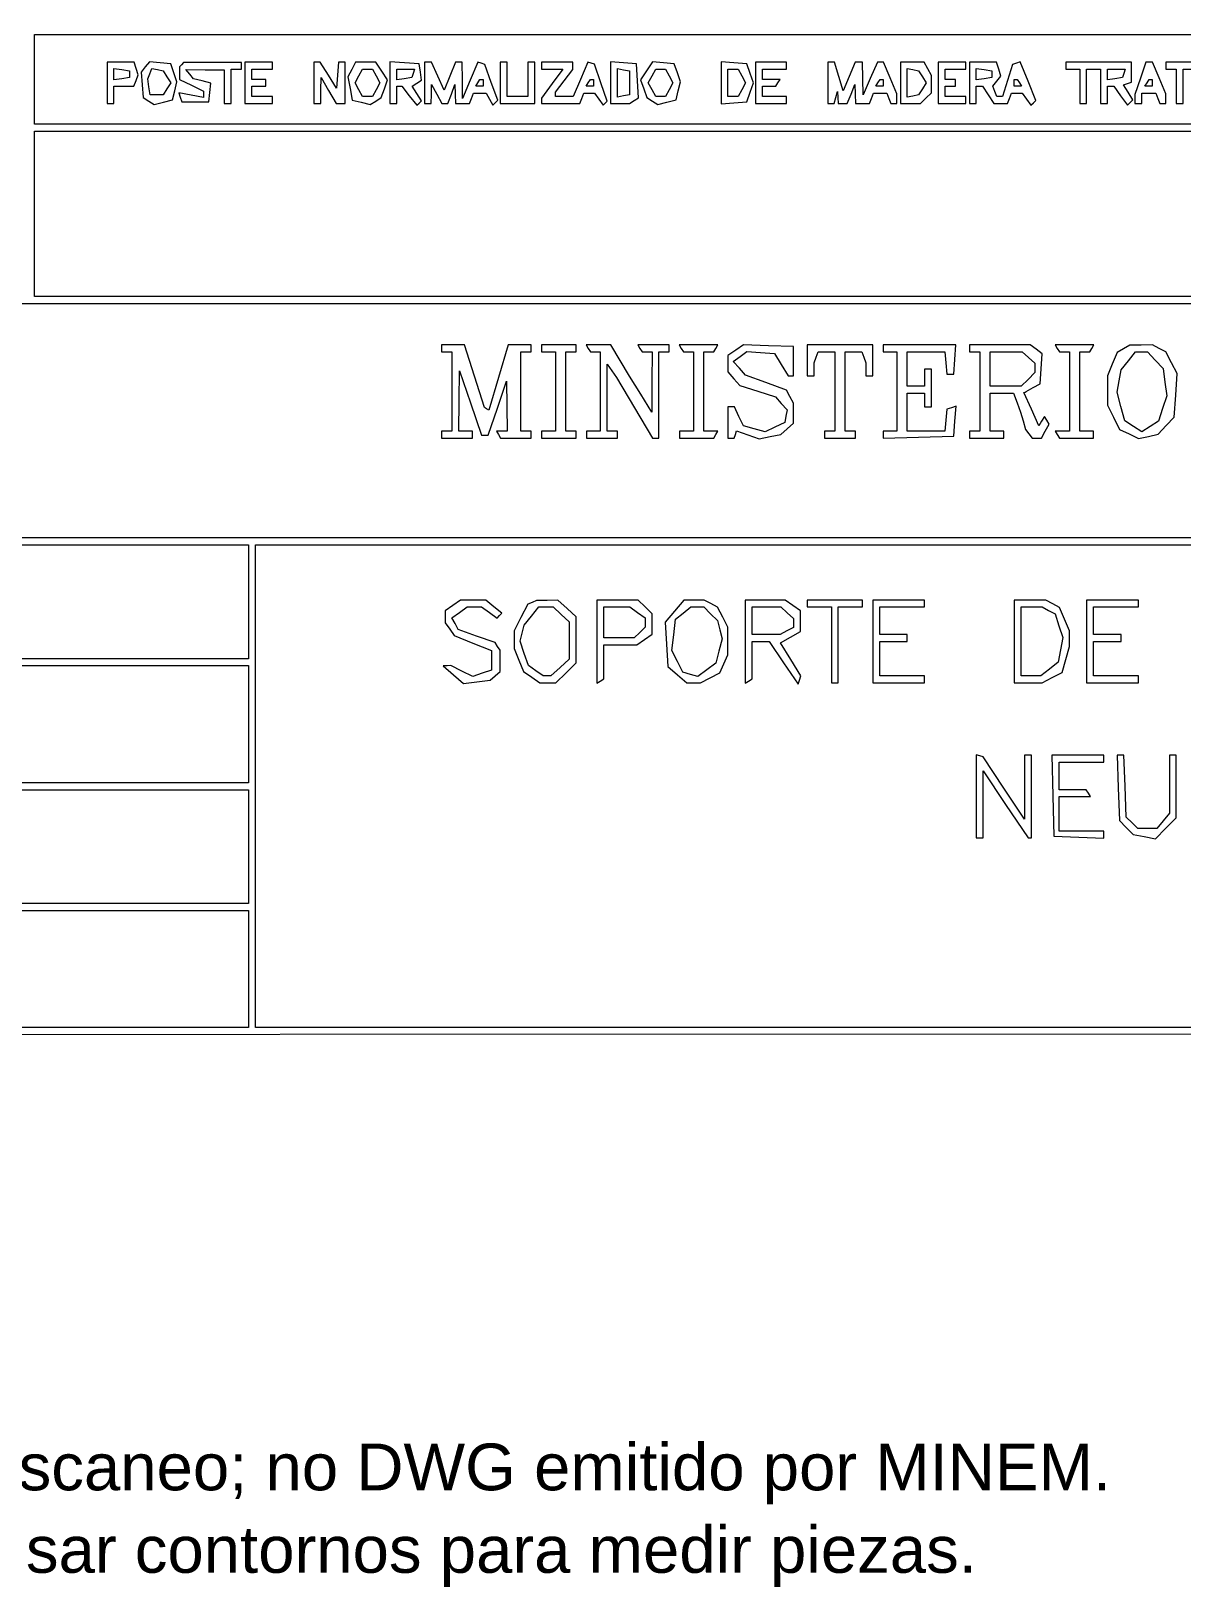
# Paper-space layout 'AN-04-DGE-016' of a CAD drawing. Header units: metres, sheet in millimetres. Extents: x 12 to 194, y 4 to 291.
# Drawn here: x 61.6 to 103.4, y 4.5 to 61.1 of the extents above; entities that cross this region are included whole.
import ezdxf

# ---------------------------------------------------------------- set-up
doc = ezdxf.new("R2010")
doc.units = ezdxf.units.M
doc.layers.add('DGE_CONTORNOS', color=7, linetype='Continuous', lineweight=0)
doc.layers.add('DGE_DATOS', color=7, linetype='Continuous', lineweight=0)
doc.styles.add('DGE_ARIAL', font='arial.ttf')

# ---------------------------------------------------------------- blocks, each defined once
blk = doc.blocks.new('LP_REF_DGE_MT_016')
at = {"layer": 'DGE_CONTORNOS'}
for points in [[(29.573, 147.42), (29.573, 24.576), (111.629, 24.607), (193.685, 24.639), (193.716, 147.451), (193.747, 270.264), (111.66, 270.264), (29.573, 270.264)], [(181.08, 59.316), (181.08, 57.686), (121.38, 57.686), (61.68, 57.686), (61.68, 59.316), (61.68, 60.946), (121.38, 60.946), (181.08, 60.946)], [(64.314, 59.191), (64.314, 58.438), (64.439, 58.438), (64.565, 58.438), (64.565, 58.752), (64.565, 59.065), (64.928, 59.065), (65.291, 59.065), (65.369, 59.271), (65.448, 59.477), (65.374, 59.71), (65.3, 59.943), (64.807, 59.943), (64.314, 59.943)], [(65.129, 59.504), (65.129, 59.379), (64.847, 59.339), (64.565, 59.298), (64.565, 59.504), (64.565, 59.71), (64.847, 59.67), (65.129, 59.629)], [(65.706, 59.77), (65.552, 59.584), (65.591, 59.118), (65.631, 58.652), (65.831, 58.526), (66.031, 58.401), (66.362, 58.484), (66.693, 58.567), (66.776, 58.896), (66.858, 59.226), (66.744, 59.553), (66.63, 59.88), (66.245, 59.918), (65.86, 59.956)], [(66.495, 59.41), (66.633, 59.191), (66.495, 58.971), (66.356, 58.752), (66.119, 58.752), (65.882, 58.752), (65.84, 59.043), (65.799, 59.334), (65.871, 59.522), (65.944, 59.711), (66.15, 59.67), (66.357, 59.629)], [(67.023, 59.851), (66.948, 59.776), (66.948, 59.544), (66.948, 59.312), (67.387, 59.103), (67.826, 58.893), (67.826, 58.777), (67.826, 58.661), (67.374, 58.746), (66.921, 58.831), (66.976, 58.666), (67.031, 58.501), (67.523, 58.501), (68.014, 58.501), (68.053, 58.841), (68.092, 59.182), (67.776, 59.261), (67.46, 59.341), (67.322, 59.506), (67.185, 59.672), (67.882, 59.665), (68.578, 59.659), (68.578, 59.049), (68.578, 58.438), (68.704, 58.438), (68.829, 58.438), (68.829, 59.065), (68.829, 59.692), (69.017, 59.692), (69.205, 59.692), (69.205, 59.813), (69.205, 59.934), (68.152, 59.931), (67.099, 59.927)], [(69.331, 59.191), (69.331, 58.438), (69.832, 58.438), (70.334, 58.438), (70.334, 58.563), (70.334, 58.689), (69.958, 58.689), (69.582, 58.689), (69.582, 58.877), (69.582, 59.065), (69.832, 59.065), (70.083, 59.065), (70.083, 59.191), (70.083, 59.316), (69.832, 59.316), (69.582, 59.316), (69.582, 59.504), (69.582, 59.692), (69.958, 59.692), (70.334, 59.692), (70.334, 59.818), (70.334, 59.943), (69.832, 59.943), (69.331, 59.943)], [(71.839, 59.191), (71.839, 58.438), (71.965, 58.438), (72.09, 58.438), (72.093, 58.908), (72.096, 59.379), (72.368, 58.908), (72.641, 58.438), (72.804, 58.438), (72.968, 58.438), (72.968, 59.191), (72.968, 59.943), (72.85, 59.943), (72.732, 59.943), (72.693, 59.473), (72.654, 59.002), (72.362, 59.473), (72.07, 59.943), (71.954, 59.943), (71.839, 59.943)], [(73.212, 59.679), (73.07, 59.415), (73.15, 58.99), (73.23, 58.565), (73.557, 58.483), (73.885, 58.401), (74.085, 58.527), (74.285, 58.652), (74.4, 58.974), (74.515, 59.296), (74.303, 59.62), (74.091, 59.943), (73.722, 59.943), (73.353, 59.943)], [(74.097, 59.441), (74.231, 59.191), (74.097, 58.94), (73.962, 58.689), (73.783, 58.689), (73.604, 58.689), (73.47, 58.94), (73.335, 59.191), (73.47, 59.441), (73.604, 59.692), (73.783, 59.692), (73.962, 59.692)], [(74.598, 59.198), (74.598, 58.438), (74.724, 58.438), (74.849, 58.438), (74.849, 58.752), (74.849, 59.065), (74.939, 59.065), (75.028, 59.065), (75.304, 58.72), (75.579, 58.375), (75.662, 58.457), (75.745, 58.539), (75.579, 58.806), (75.414, 59.073), (75.581, 59.177), (75.749, 59.282), (75.707, 59.581), (75.664, 59.88), (75.131, 59.919), (74.598, 59.957)], [(75.446, 59.535), (75.394, 59.379), (75.122, 59.339), (74.849, 59.298), (74.849, 59.495), (74.849, 59.692), (75.173, 59.692), (75.497, 59.692)], [(75.853, 59.191), (75.853, 58.438), (75.978, 58.438), (76.103, 58.438), (76.108, 58.783), (76.113, 59.128), (76.301, 58.783), (76.488, 58.438), (76.599, 58.438), (76.71, 58.438), (76.836, 58.783), (76.962, 59.128), (76.971, 58.783), (76.981, 58.438), (77.236, 58.438), (77.491, 58.438), (77.563, 58.626), (77.635, 58.814), (77.867, 58.814), (78.098, 58.814), (78.22, 58.596), (78.342, 58.377), (78.431, 58.467), (78.521, 58.556), (78.284, 59.208), (78.047, 59.861), (77.922, 59.902), (77.797, 59.943), (77.521, 59.284), (77.245, 58.626), (77.239, 59.285), (77.232, 59.943), (77.106, 59.943), (76.979, 59.943), (76.776, 59.434), (76.572, 58.924), (76.344, 59.434), (76.116, 59.943), (75.984, 59.943), (75.853, 59.943)], [(78.612, 59.191), (78.612, 58.438), (79.239, 58.438), (79.866, 58.438), (79.866, 59.191), (79.866, 59.943), (79.741, 59.943), (79.615, 59.943), (79.615, 59.316), (79.615, 58.689), (79.239, 58.689), (78.863, 58.689), (78.863, 59.316), (78.863, 59.943), (78.737, 59.943), (78.612, 59.943)], [(80.117, 59.818), (80.117, 59.692), (80.504, 59.692), (80.891, 59.692), (80.504, 59.166), (80.117, 58.639), (80.117, 58.539), (80.117, 58.438), (80.811, 58.438), (81.504, 58.438), (81.577, 58.626), (81.649, 58.814), (81.841, 58.814), (82.033, 58.814), (82.194, 58.595), (82.354, 58.376), (82.427, 58.448), (82.499, 58.521), (82.27, 59.193), (82.042, 59.866), (81.92, 59.906), (81.799, 59.947), (81.533, 59.318), (81.267, 58.689), (80.943, 58.689), (80.619, 58.689), (80.619, 58.771), (80.619, 58.853), (80.932, 59.264), (81.246, 59.675), (81.246, 59.809), (81.246, 59.943), (80.681, 59.943), (80.117, 59.943)], [(82.625, 59.198), (82.625, 58.438), (82.97, 58.44), (83.315, 58.442), (83.48, 58.546), (83.644, 58.65), (83.605, 59.265), (83.566, 59.88), (83.096, 59.919), (82.625, 59.958)], [(83.315, 59.191), (83.315, 58.755), (83.096, 58.713), (82.876, 58.67), (82.876, 59.191), (82.876, 59.711), (83.096, 59.668), (83.315, 59.626)], [(83.929, 59.627), (83.712, 59.296), (83.827, 58.974), (83.942, 58.652), (84.142, 58.527), (84.342, 58.401), (84.673, 58.484), (85.004, 58.567), (85.087, 58.896), (85.17, 59.226), (85.055, 59.553), (84.941, 59.88), (84.543, 59.919), (84.146, 59.958)], [(84.757, 59.441), (84.892, 59.191), (84.757, 58.94), (84.623, 58.689), (84.444, 58.689), (84.265, 58.689), (84.13, 58.94), (83.996, 59.191), (84.13, 59.441), (84.265, 59.692), (84.444, 59.692), (84.623, 59.692)], [(86.639, 59.191), (86.639, 58.423), (87.107, 58.462), (87.575, 58.501), (87.695, 58.846), (87.816, 59.191), (87.695, 59.535), (87.575, 59.88), (87.107, 59.919), (86.639, 59.958)], [(87.391, 59.441), (87.525, 59.191), (87.391, 58.94), (87.257, 58.689), (87.073, 58.689), (86.89, 58.689), (86.89, 59.191), (86.89, 59.692), (87.073, 59.692), (87.257, 59.692)], [(87.893, 59.191), (87.893, 58.438), (88.457, 58.438), (89.022, 58.438), (89.022, 58.563), (89.022, 58.689), (88.583, 58.689), (88.144, 58.689), (88.144, 58.877), (88.144, 59.065), (88.387, 59.065), (88.631, 59.065), (88.708, 59.191), (88.786, 59.316), (88.465, 59.316), (88.144, 59.316), (88.144, 59.504), (88.144, 59.692), (88.583, 59.692), (89.022, 59.692), (89.022, 59.818), (89.022, 59.943), (88.457, 59.943), (87.893, 59.943)], [(90.527, 59.191), (90.527, 58.438), (90.643, 58.438), (90.759, 58.438), (90.817, 58.657), (90.874, 58.877), (90.888, 58.657), (90.903, 58.438), (91.067, 58.438), (91.231, 58.438), (91.367, 58.783), (91.503, 59.128), (91.517, 58.783), (91.53, 58.438), (91.785, 58.438), (92.04, 58.438), (92.112, 58.626), (92.184, 58.814), (92.425, 58.814), (92.667, 58.814), (92.739, 58.626), (92.811, 58.438), (92.923, 58.438), (93.035, 58.438), (93.035, 58.616), (93.035, 58.793), (92.789, 59.368), (92.542, 59.943), (92.436, 59.943), (92.329, 59.943), (92.067, 59.347), (91.806, 58.752), (91.793, 59.347), (91.781, 59.943), (91.65, 59.943), (91.52, 59.943), (91.299, 59.424), (91.079, 58.904), (90.923, 59.424), (90.768, 59.943), (90.647, 59.943), (90.527, 59.943)], [(93.161, 59.191), (93.161, 58.438), (93.528, 58.438), (93.895, 58.438), (94.092, 58.635), (94.289, 58.832), (94.289, 59.145), (94.289, 59.458), (94.16, 59.7), (94.03, 59.943), (93.595, 59.943), (93.161, 59.943)], [(93.962, 59.41), (94.1, 59.191), (93.962, 58.971), (93.823, 58.752), (93.617, 58.711), (93.411, 58.67), (93.411, 59.191), (93.411, 59.711), (93.617, 59.67), (93.823, 59.629)], [(94.54, 59.191), (94.54, 58.438), (95.042, 58.438), (95.544, 58.438), (95.544, 58.563), (95.544, 58.689), (95.167, 58.689), (94.791, 58.689), (94.791, 58.877), (94.791, 59.065), (94.979, 59.065), (95.167, 59.065), (95.167, 59.191), (95.167, 59.316), (94.979, 59.316), (94.791, 59.316), (94.791, 59.504), (94.791, 59.692), (95.167, 59.692), (95.544, 59.692), (95.544, 59.818), (95.544, 59.943), (95.042, 59.943), (94.54, 59.943)], [(95.669, 59.191), (95.669, 58.438), (95.794, 58.438), (95.92, 58.438), (95.92, 58.752), (95.92, 59.065), (96.031, 59.065), (96.142, 59.065), (96.347, 58.752), (96.553, 58.438), (96.805, 58.438), (97.056, 58.438), (97.129, 58.626), (97.201, 58.814), (97.393, 58.814), (97.585, 58.814), (97.746, 58.595), (97.906, 58.376), (97.995, 58.465), (98.085, 58.554), (97.801, 59.254), (97.517, 59.953), (97.38, 59.907), (97.243, 59.862), (97.061, 59.275), (96.879, 58.689), (96.772, 58.689), (96.664, 58.689), (96.592, 58.879), (96.519, 59.068), (96.669, 59.249), (96.818, 59.429), (96.737, 59.686), (96.655, 59.943), (96.162, 59.943), (95.669, 59.943)], [(96.484, 59.504), (96.484, 59.379), (96.202, 59.339), (95.92, 59.298), (95.92, 59.504), (95.92, 59.71), (96.202, 59.67), (96.484, 59.629)], [(99.181, 59.818), (99.181, 59.692), (99.432, 59.692), (99.682, 59.692), (99.682, 59.065), (99.682, 58.438), (99.808, 58.438), (99.933, 58.438), (99.933, 59.065), (99.933, 59.692), (100.184, 59.692), (100.435, 59.692), (100.435, 59.065), (100.435, 58.438), (100.56, 58.438), (100.686, 58.438), (100.686, 58.752), (100.686, 59.065), (100.801, 59.065), (100.916, 59.065), (101.167, 58.72), (101.418, 58.376), (101.517, 58.475), (101.617, 58.575), (101.448, 58.846), (101.279, 59.116), (101.421, 59.164), (101.564, 59.211), (101.564, 59.577), (101.564, 59.943), (100.372, 59.943), (99.181, 59.943)], [(101.282, 59.535), (101.231, 59.379), (100.958, 59.339), (100.686, 59.298), (100.686, 59.495), (100.686, 59.692), (101.01, 59.692), (101.334, 59.692)], [(101.889, 59.356), (101.689, 58.77), (101.689, 58.604), (101.689, 58.438), (101.815, 58.438), (101.94, 58.438), (101.94, 58.626), (101.94, 58.814), (102.195, 58.814), (102.45, 58.814), (102.522, 58.626), (102.594, 58.438), (102.706, 58.438), (102.818, 58.438), (102.818, 58.616), (102.818, 58.793), (102.572, 59.368), (102.325, 59.943), (102.207, 59.943), (102.089, 59.943)], [(102.818, 59.818), (102.818, 59.692), (103.006, 59.692), (103.194, 59.692), (103.194, 59.065), (103.194, 58.438), (103.32, 58.438), (103.445, 58.438), (103.445, 59.065), (103.445, 59.692), (103.633, 59.692), (103.821, 59.692), (103.821, 59.818), (103.821, 59.943), (103.32, 59.943), (102.818, 59.943)], [(77.985, 59.191), (77.985, 59.065), (77.852, 59.065), (77.719, 59.065), (77.797, 59.191), (77.874, 59.316), (77.929, 59.316), (77.985, 59.316)], [(81.998, 59.191), (81.998, 59.065), (81.865, 59.065), (81.733, 59.065), (81.81, 59.191), (81.888, 59.316), (81.943, 59.316), (81.998, 59.316)], [(92.533, 59.191), (92.533, 59.065), (92.401, 59.065), (92.268, 59.065), (92.345, 59.191), (92.423, 59.316), (92.478, 59.316), (92.533, 59.316)], [(97.488, 59.191), (97.565, 59.065), (97.432, 59.065), (97.299, 59.065), (97.299, 59.191), (97.299, 59.316), (97.355, 59.316), (97.41, 59.316)], [(102.316, 59.191), (102.316, 59.065), (102.183, 59.065), (102.051, 59.065), (102.128, 59.191), (102.206, 59.316), (102.261, 59.316), (102.316, 59.316)], [(181.08, 54.425), (181.08, 51.415), (121.38, 51.415), (61.68, 51.415), (61.68, 54.425), (61.68, 57.435), (121.38, 57.435), (181.08, 57.435)], [(193.497, 46.9), (193.497, 42.636), (118.307, 42.636), (43.118, 42.636), (43.118, 46.9), (43.118, 51.164), (118.307, 51.164), (193.497, 51.164)], [(76.48, 49.534), (76.48, 49.408), (76.668, 49.408), (76.856, 49.408), (76.856, 47.966), (76.856, 46.524), (76.668, 46.524), (76.48, 46.524), (76.48, 46.398), (76.48, 46.273), (77.044, 46.273), (77.608, 46.273), (77.608, 46.398), (77.608, 46.524), (77.358, 46.524), (77.107, 46.524), (77.117, 47.621), (77.127, 48.718), (77.528, 47.549), (77.929, 46.379), (78.051, 46.377), (78.173, 46.374), (78.507, 47.358), (78.84, 48.342), (78.851, 47.433), (78.863, 46.524), (78.667, 46.524), (78.472, 46.524), (78.549, 46.398), (78.627, 46.273), (79.184, 46.273), (79.741, 46.273), (79.741, 46.398), (79.741, 46.524), (79.553, 46.524), (79.364, 46.524), (79.364, 47.966), (79.364, 49.408), (79.553, 49.408), (79.741, 49.408), (79.741, 49.534), (79.741, 49.659), (79.319, 49.659), (78.898, 49.659), (78.547, 48.472), (78.197, 47.285), (78.117, 47.334), (78.038, 47.384), (77.674, 48.521), (77.31, 49.659), (76.895, 49.659), (76.48, 49.659)], [(80.117, 49.534), (80.117, 49.408), (80.368, 49.408), (80.619, 49.408), (80.619, 47.966), (80.619, 46.524), (80.368, 46.524), (80.117, 46.524), (80.117, 46.398), (80.117, 46.273), (80.744, 46.273), (81.371, 46.273), (81.371, 46.398), (81.371, 46.524), (81.183, 46.524), (80.995, 46.524), (80.995, 47.966), (80.995, 49.408), (81.183, 49.408), (81.371, 49.408), (81.371, 49.534), (81.371, 49.659), (80.744, 49.659), (80.117, 49.659)], [(81.81, 49.534), (81.888, 49.408), (82.068, 49.408), (82.249, 49.408), (82.249, 47.966), (82.249, 46.524), (81.998, 46.524), (81.747, 46.524), (81.747, 46.398), (81.747, 46.273), (82.312, 46.273), (82.876, 46.273), (82.876, 46.398), (82.876, 46.524), (82.688, 46.524), (82.5, 46.524), (82.5, 47.743), (82.5, 48.962), (82.667, 48.715), (82.833, 48.468), (83.49, 47.37), (84.147, 46.273), (84.264, 46.273), (84.381, 46.273), (84.381, 47.84), (84.381, 49.408), (84.569, 49.408), (84.757, 49.408), (84.757, 49.534), (84.757, 49.659), (84.186, 49.659), (83.614, 49.659), (83.691, 49.534), (83.769, 49.408), (83.95, 49.408), (84.13, 49.408), (84.127, 48.311), (84.125, 47.213), (83.72, 47.867), (83.315, 48.52), (82.973, 49.09), (82.631, 49.659), (82.182, 49.659), (81.733, 49.659)], [(85.196, 49.534), (85.274, 49.408), (85.455, 49.408), (85.635, 49.408), (85.635, 47.966), (85.635, 46.524), (85.385, 46.524), (85.134, 46.524), (85.134, 46.398), (85.134, 46.273), (85.753, 46.273), (86.373, 46.273), (86.451, 46.398), (86.528, 46.524), (86.27, 46.524), (86.012, 46.524), (86.012, 47.966), (86.012, 49.408), (86.192, 49.408), (86.373, 49.408), (86.451, 49.534), (86.528, 49.659), (85.823, 49.659), (85.119, 49.659)], [(87.172, 49.467), (86.89, 49.268), (86.89, 48.976), (86.89, 48.683), (87.109, 48.431), (87.329, 48.179), (87.972, 47.973), (88.616, 47.767), (88.83, 47.531), (89.044, 47.295), (89, 47.067), (88.956, 46.839), (88.598, 46.667), (88.24, 46.496), (87.847, 46.608), (87.454, 46.721), (87.29, 47.061), (87.127, 47.401), (87.008, 47.401), (86.89, 47.401), (86.89, 46.837), (86.89, 46.273), (87.005, 46.273), (87.12, 46.273), (87.163, 46.402), (87.206, 46.531), (87.618, 46.388), (88.031, 46.244), (88.424, 46.323), (88.817, 46.401), (89.045, 46.607), (89.273, 46.813), (89.273, 47.178), (89.273, 47.543), (89.146, 47.78), (89.02, 48.016), (88.274, 48.288), (87.529, 48.559), (87.305, 48.807), (87.081, 49.055), (87.33, 49.237), (87.579, 49.419), (88.079, 49.382), (88.579, 49.345), (88.832, 48.943), (89.084, 48.54), (89.178, 48.535), (89.273, 48.53), (89.273, 49.064), (89.273, 49.597), (88.363, 49.631), (87.454, 49.666)], [(89.774, 49.095), (89.774, 48.53), (89.9, 48.53), (90.025, 48.53), (90.025, 48.771), (90.025, 49.011), (90.101, 49.21), (90.177, 49.408), (90.477, 49.408), (90.778, 49.408), (90.778, 47.966), (90.778, 46.524), (90.589, 46.524), (90.401, 46.524), (90.401, 46.398), (90.401, 46.273), (90.966, 46.273), (91.53, 46.273), (91.53, 46.398), (91.53, 46.524), (91.342, 46.524), (91.154, 46.524), (91.154, 47.966), (91.154, 49.408), (91.454, 49.408), (91.754, 49.408), (91.83, 49.21), (91.906, 49.011), (91.906, 48.771), (91.906, 48.53), (92.032, 48.53), (92.157, 48.53), (92.157, 49.095), (92.157, 49.659), (90.966, 49.659), (89.774, 49.659)], [(92.533, 49.534), (92.533, 49.408), (92.784, 49.408), (93.035, 49.408), (93.035, 47.966), (93.035, 46.524), (92.784, 46.524), (92.533, 46.524), (92.533, 46.394), (92.533, 46.264), (93.819, 46.3), (95.105, 46.335), (95.144, 46.882), (95.183, 47.428), (95.018, 47.374), (94.854, 47.319), (94.814, 46.922), (94.775, 46.524), (94.093, 46.524), (93.411, 46.524), (93.411, 47.213), (93.411, 47.903), (93.725, 47.903), (94.039, 47.903), (94.039, 47.652), (94.039, 47.401), (94.164, 47.401), (94.289, 47.401), (94.289, 48.091), (94.289, 48.781), (94.164, 48.781), (94.039, 48.781), (94.039, 48.468), (94.039, 48.154), (93.725, 48.154), (93.411, 48.154), (93.411, 48.781), (93.411, 49.408), (94.093, 49.408), (94.775, 49.408), (94.814, 49.001), (94.854, 48.593), (94.979, 48.593), (95.105, 48.593), (95.143, 49.126), (95.182, 49.659), (93.858, 49.659), (92.533, 49.659)], [(95.669, 49.534), (95.669, 49.408), (95.857, 49.408), (96.045, 49.408), (96.045, 47.966), (96.045, 46.524), (95.857, 46.524), (95.669, 46.524), (95.669, 46.398), (95.669, 46.273), (96.296, 46.273), (96.923, 46.273), (96.923, 46.398), (96.923, 46.524), (96.672, 46.524), (96.421, 46.524), (96.421, 47.213), (96.421, 47.903), (96.845, 47.903), (97.269, 47.903), (97.401, 47.558), (97.533, 47.213), (97.62, 46.9), (97.706, 46.586), (97.832, 46.43), (97.957, 46.273), (98.126, 46.273), (98.294, 46.273), (98.43, 46.526), (98.565, 46.78), (98.481, 46.916), (98.397, 47.052), (98.293, 46.884), (98.189, 46.716), (97.922, 47.32), (97.655, 47.924), (97.697, 47.945), (97.738, 47.966), (97.989, 48.104), (98.24, 48.242), (98.28, 48.789), (98.32, 49.336), (98.099, 49.498), (97.879, 49.659), (96.774, 49.659), (95.669, 49.659)], [(97.823, 49.201), (98.052, 48.993), (98.052, 48.824), (98.052, 48.656), (97.801, 48.405), (97.55, 48.154), (96.986, 48.154), (96.421, 48.154), (96.421, 48.781), (96.421, 49.408), (97.007, 49.408), (97.593, 49.408)], [(98.867, 49.534), (98.945, 49.408), (99.125, 49.408), (99.306, 49.408), (99.306, 47.966), (99.306, 46.524), (99.048, 46.524), (98.79, 46.524), (98.867, 46.398), (98.945, 46.273), (99.564, 46.273), (100.184, 46.273), (100.184, 46.398), (100.184, 46.524), (99.933, 46.524), (99.682, 46.524), (99.682, 47.966), (99.682, 49.408), (99.863, 49.408), (100.044, 49.408), (100.121, 49.534), (100.199, 49.659), (99.494, 49.659), (98.79, 49.659)], [(101.27, 49.517), (101.039, 49.383), (100.862, 48.96), (100.686, 48.538), (100.686, 48.001), (100.686, 47.464), (100.905, 47.025), (101.125, 46.587), (101.474, 46.421), (101.823, 46.255), (102.18, 46.333), (102.536, 46.411), (102.828, 46.722), (103.12, 47.033), (103.17, 47.825), (103.221, 48.616), (103.018, 49.009), (102.815, 49.401), (102.574, 49.53), (102.333, 49.659), (101.917, 49.655), (101.501, 49.651)], [(102.43, 49.107), (102.713, 48.806), (102.78, 48.306), (102.847, 47.807), (102.696, 47.349), (102.545, 46.891), (102.242, 46.693), (101.94, 46.495), (101.631, 46.697), (101.323, 46.899), (101.182, 47.421), (101.042, 47.943), (101.118, 48.349), (101.194, 48.756), (101.451, 49.082), (101.707, 49.408), (101.927, 49.408), (102.147, 49.408)], [(69.456, 40.316), (69.456, 38.246), (56.287, 38.246), (43.118, 38.246), (43.118, 40.316), (43.118, 42.385), (56.287, 42.385), (69.456, 42.385)], [(171.297, 33.606), (171.297, 24.827), (120.502, 24.827), (69.707, 24.827), (69.707, 33.606), (69.707, 42.385), (120.502, 42.385), (171.297, 42.385)], [(76.884, 40.183), (76.605, 39.988), (76.605, 39.768), (76.605, 39.548), (76.773, 39.319), (76.94, 39.09), (77.619, 38.817), (78.298, 38.544), (78.298, 38.186), (78.298, 37.828), (77.955, 37.714), (77.612, 37.599), (77.214, 37.797), (76.817, 37.995), (76.68, 37.991), (76.542, 37.987), (76.91, 37.664), (77.278, 37.341), (77.761, 37.406), (78.245, 37.471), (78.429, 37.623), (78.612, 37.775), (78.61, 38.167), (78.608, 38.56), (78.516, 38.695), (78.424, 38.831), (77.754, 39.069), (77.085, 39.307), (76.97, 39.522), (76.855, 39.736), (77.134, 39.932), (77.413, 40.127), (77.671, 40.127), (77.929, 40.127), (78.216, 39.926), (78.503, 39.726), (78.589, 39.812), (78.675, 39.898), (78.378, 40.138), (78.082, 40.378), (77.623, 40.378), (77.163, 40.378)], [(79.769, 40.294), (79.609, 40.23), (79.361, 39.745), (79.114, 39.259), (79.114, 38.937), (79.114, 38.614), (79.288, 38.196), (79.463, 37.777), (79.755, 37.573), (80.047, 37.368), (80.343, 37.368), (80.638, 37.368), (81.004, 37.735), (81.371, 38.101), (81.371, 38.932), (81.371, 39.763), (81.039, 40.071), (80.707, 40.378), (80.318, 40.368), (79.929, 40.358)], [(82.124, 38.866), (82.124, 37.353), (82.249, 37.431), (82.374, 37.508), (82.374, 38.128), (82.374, 38.748), (82.974, 38.748), (83.573, 38.748), (83.852, 38.943), (84.13, 39.138), (84.13, 39.507), (84.13, 39.877), (83.879, 40.127), (83.629, 40.378), (82.876, 40.378), (82.124, 40.378)], [(84.944, 39.977), (84.606, 39.576), (84.657, 38.769), (84.709, 37.962), (85.054, 37.665), (85.399, 37.368), (85.649, 37.368), (85.899, 37.368), (86.244, 37.547), (86.59, 37.726), (86.74, 38.055), (86.89, 38.383), (86.89, 38.885), (86.89, 39.387), (86.7, 39.754), (86.511, 40.12), (86.269, 40.249), (86.028, 40.378), (85.655, 40.378), (85.281, 40.378)], [(87.517, 38.866), (87.517, 37.353), (87.642, 37.431), (87.768, 37.508), (87.768, 38.191), (87.768, 38.873), (88.076, 38.873), (88.385, 38.873), (88.914, 38.094), (89.443, 37.316), (89.494, 37.468), (89.545, 37.62), (89.174, 38.222), (88.803, 38.825), (89.163, 39.031), (89.523, 39.238), (89.523, 39.613), (89.523, 39.988), (89.245, 40.183), (88.966, 40.378), (88.241, 40.378), (87.517, 40.378)], [(89.774, 40.253), (89.774, 40.127), (90.213, 40.127), (90.652, 40.127), (90.652, 38.748), (90.652, 37.368), (90.778, 37.368), (90.903, 37.368), (90.903, 38.748), (90.903, 40.127), (91.342, 40.127), (91.781, 40.127), (91.781, 40.253), (91.781, 40.378), (90.778, 40.378), (89.774, 40.378)], [(92.157, 38.873), (92.157, 37.368), (93.098, 37.368), (94.039, 37.368), (94.039, 37.494), (94.039, 37.619), (93.223, 37.619), (92.408, 37.619), (92.408, 38.246), (92.408, 38.873), (92.91, 38.873), (93.411, 38.873), (93.411, 38.999), (93.411, 39.124), (92.91, 39.124), (92.408, 39.124), (92.408, 39.626), (92.408, 40.127), (93.223, 40.127), (94.039, 40.127), (94.039, 40.253), (94.039, 40.378), (93.098, 40.378), (92.157, 40.378)], [(97.299, 38.873), (97.299, 37.368), (97.807, 37.368), (98.315, 37.368), (98.679, 37.557), (99.044, 37.745), (99.174, 38.215), (99.305, 38.685), (99.305, 38.971), (99.306, 39.258), (99.129, 39.682), (98.951, 40.107), (98.698, 40.243), (98.445, 40.378), (97.872, 40.378), (97.299, 40.378)], [(99.933, 38.873), (99.933, 37.368), (100.874, 37.368), (101.815, 37.368), (101.815, 37.494), (101.815, 37.619), (100.999, 37.619), (100.184, 37.619), (100.184, 38.246), (100.184, 38.873), (100.686, 38.873), (101.187, 38.873), (101.187, 38.999), (101.187, 39.124), (100.686, 39.124), (100.184, 39.124), (100.184, 39.626), (100.184, 40.127), (100.999, 40.127), (101.815, 40.127), (101.815, 40.253), (101.815, 40.378), (100.874, 40.378), (99.933, 40.378)], [(80.83, 39.855), (81.12, 39.582), (81.12, 38.908), (81.12, 38.234), (80.788, 37.927), (80.457, 37.619), (80.315, 37.619), (80.173, 37.619), (79.904, 37.808), (79.634, 37.996), (79.487, 38.441), (79.341, 38.887), (79.412, 39.173), (79.484, 39.46), (79.747, 39.793), (80.01, 40.127), (80.275, 40.127), (80.54, 40.127)], [(83.601, 39.932), (83.879, 39.737), (83.879, 39.565), (83.879, 39.393), (83.682, 39.196), (83.485, 38.999), (82.93, 38.999), (82.374, 38.999), (82.374, 39.563), (82.374, 40.127), (82.848, 40.127), (83.322, 40.127)], [(86.259, 39.88), (86.507, 39.632), (86.591, 39.298), (86.675, 38.964), (86.563, 38.523), (86.451, 38.082), (86.121, 37.837), (85.791, 37.593), (85.524, 37.677), (85.256, 37.762), (85.056, 38.15), (84.855, 38.539), (84.919, 39.109), (84.983, 39.679), (85.261, 39.903), (85.538, 40.127), (85.775, 40.127), (86.012, 40.127)], [(89.043, 39.92), (89.273, 39.712), (89.273, 39.548), (89.273, 39.384), (89.03, 39.254), (88.787, 39.124), (88.277, 39.124), (87.768, 39.124), (87.768, 39.626), (87.768, 40.127), (88.291, 40.127), (88.814, 40.127)], [(98.552, 40.003), (98.784, 39.879), (98.927, 39.446), (99.07, 39.014), (98.985, 38.565), (98.901, 38.116), (98.585, 37.868), (98.269, 37.619), (97.91, 37.619), (97.55, 37.619), (97.55, 38.873), (97.55, 40.127), (97.935, 40.127), (98.319, 40.127)], [(69.456, 35.863), (69.456, 33.731), (56.287, 33.731), (43.118, 33.731), (43.118, 35.863), (43.118, 37.995), (56.287, 37.995), (69.456, 37.995)], [(95.92, 33.24), (95.92, 31.725), (96.045, 31.725), (96.171, 31.725), (96.171, 32.946), (96.171, 34.168), (96.988, 32.946), (97.805, 31.725), (97.866, 31.725), (97.927, 31.725), (97.927, 33.23), (97.927, 34.735), (97.801, 34.735), (97.676, 34.735), (97.675, 33.574), (97.675, 32.414), (96.924, 33.543), (96.172, 34.671), (96.046, 34.713), (95.92, 34.755)], [(98.706, 33.261), (98.742, 31.787), (99.651, 31.75), (100.56, 31.714), (100.56, 31.845), (100.56, 31.975), (99.745, 31.975), (98.93, 31.975), (98.93, 32.602), (98.93, 33.23), (99.502, 33.23), (100.073, 33.23), (99.996, 33.355), (99.918, 33.48), (99.424, 33.48), (98.93, 33.48), (98.93, 33.982), (98.93, 34.484), (99.745, 34.484), (100.56, 34.484), (100.56, 34.609), (100.56, 34.735), (99.616, 34.735), (98.671, 34.735)], [(101.081, 33.546), (101.125, 32.358), (101.376, 32.107), (101.627, 31.856), (102.029, 31.776), (102.432, 31.695), (102.813, 32.077), (103.194, 32.458), (103.194, 33.596), (103.194, 34.735), (103.069, 34.735), (102.943, 34.735), (102.943, 33.682), (102.943, 32.63), (102.716, 32.35), (102.489, 32.069), (102.141, 32.069), (101.792, 32.069), (101.584, 32.278), (101.376, 32.486), (101.332, 33.61), (101.288, 34.735), (101.163, 34.735), (101.038, 34.735)], [(69.456, 31.411), (69.456, 29.342), (56.287, 29.342), (43.118, 29.342), (43.118, 31.411), (43.118, 33.48), (56.287, 33.48), (69.456, 33.48)], [(69.456, 26.959), (69.456, 24.827), (56.287, 24.827), (43.118, 24.827), (43.118, 26.959), (43.118, 29.091), (56.287, 29.091), (69.456, 29.091)]]:
    blk.add_lwpolyline(points, close=True, dxfattribs=at)
at = {"layer": 'DGE_DATOS', "style": 'DGE_ARIAL'}
for s, p in [('CAD derivado de lamina DGE. Contornos de escaneo; no DWG emitido por MINEM.', (12, 8)), ('mm de hoja. Cotas originales prevalecen. No usar contornos para medir piezas.', (12, 5))]:
    blk.add_text(s, height=1.7, dxfattribs=at).set_placement(p)

psp = doc.layouts.new('AN-04-DGE-016')

# ---------------------------------------------------------------- block references
at = {"layer": 'DGE_DATOS'}
psp.add_blockref('LP_REF_DGE_MT_016', (0, 0), dxfattribs=at)

doc.saveas('drawing.dxf')
